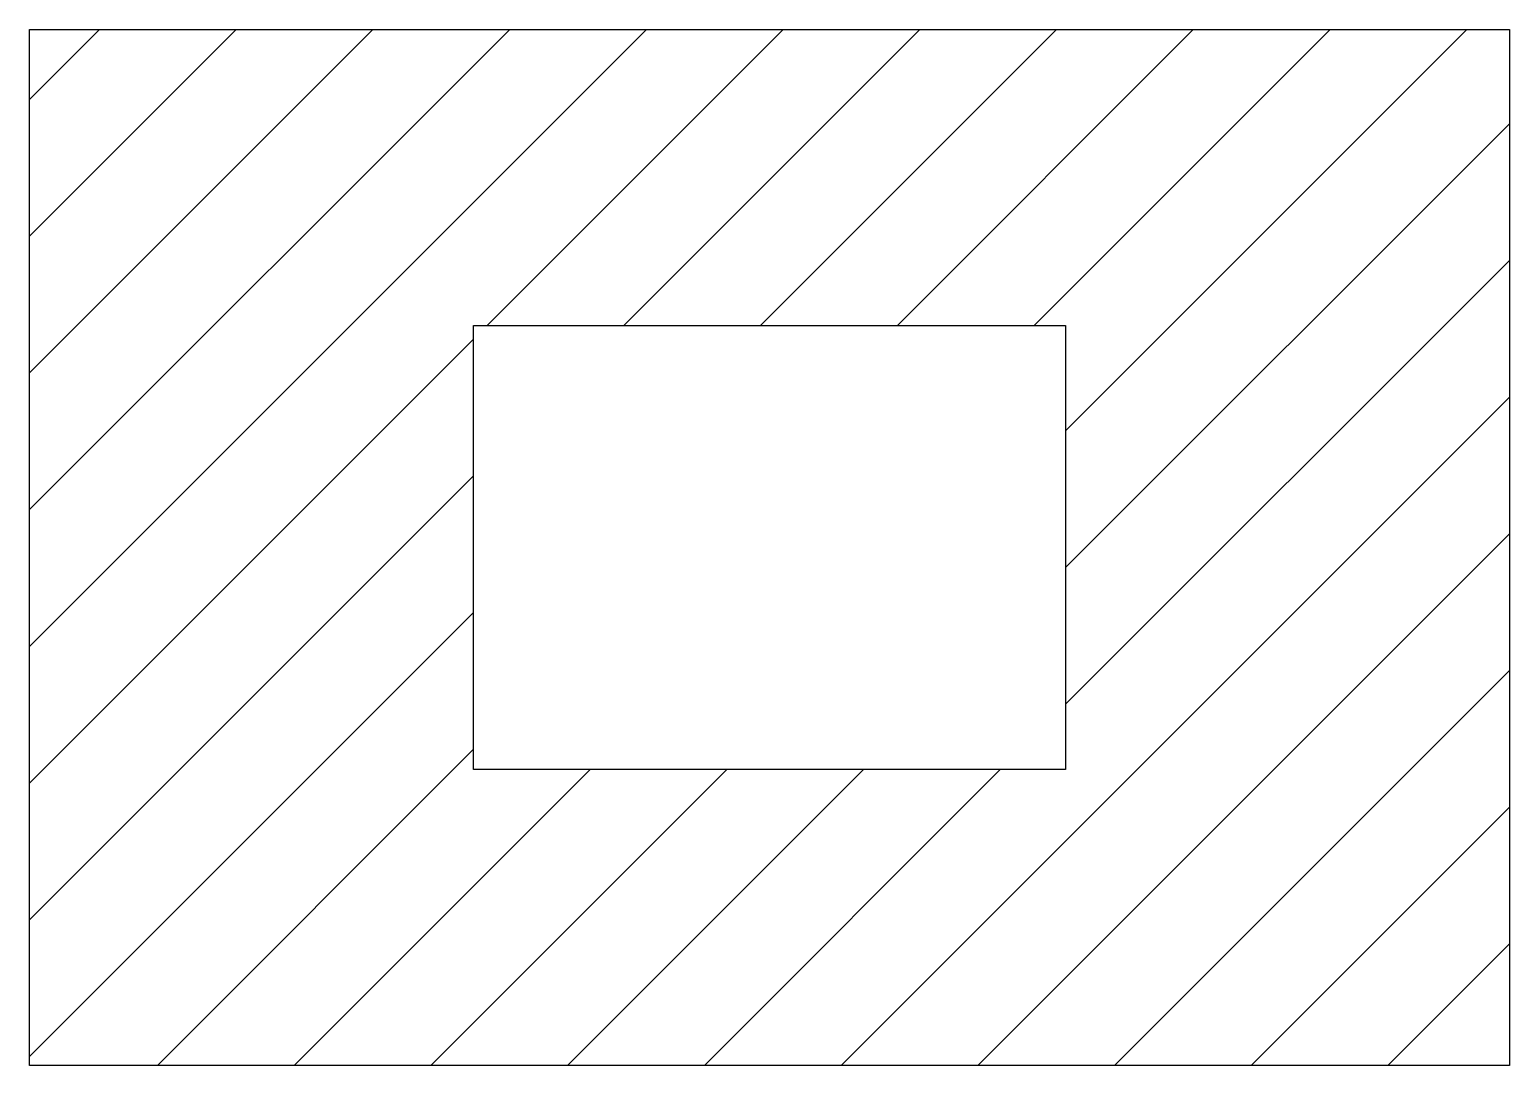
# Model space of a CAD drawing. Units: millimetres at full size, sheet at 1:100. Extents: x -15551 to 15061, y -15735 to 5694.
import ezdxf

# ---------------------------------------------------------------- set-up
doc = ezdxf.new("R2010")
doc.units = ezdxf.units.MM
doc.header["$LTSCALE"] = 100
doc.layers.add('0-0', color=7, linetype='Continuous')

msp = doc.modelspace()

# ---------------------------------------------------------------- linework, layer by layer
at = {"layer": '0-0'}
for p, q in [((-15551, -7065.7), (-2791.4, 5693.9)), ((-15551, -4237.3), (-5619.8, 5693.9)), ((-15551, -1408.9), (-8448.3, 5693.9)), ((-15551, 1419.5), (-11276.7, 5693.9)), ((-15551, 4248), (-14105.1, 5693.9)), ((-6085.4, -428.6), (37, 5693.9)), ((-3257, -428.6), (2865.5, 5693.9)), ((-428.6, -428.6), (5693.9, 5693.9)), ((2399.9, -428.6), (8522.3, 5693.9)), ((5228.3, -428.6), (11350.7, 5693.9)), ((5877.6, -2607.7), (14179.2, 5693.9)), ((5877.6, -5436.2), (15061.2, 3747.5)), ((5877.6, -8264.6), (15061.2, 919.1)), ((-15551, -9894.2), (-6367.3, -710.5)), ((1235.9, -15734.7), (15061.2, -1909.3)), ((-15551, -12722.6), (-6367.3, -3538.9)), ((4064.3, -15734.7), (15061.2, -4737.8)), ((-15551, -15551), (-6367.3, -6367.3)), ((6892.7, -15734.7), (15061.2, -7566.2)), ((-12906.3, -15734.7), (-6367.3, -9195.8)), ((-10077.8, -15734.7), (-3955.4, -9612.2)), ((-7249.4, -15734.7), (-1127, -9612.2)), ((-4421, -15734.7), (1701.5, -9612.2)), ((-1592.6, -15734.7), (4529.9, -9612.2)), ((9721.2, -15734.7), (15061.2, -10394.6)), ((12549.6, -15734.7), (15061.2, -13223))]:
    msp.add_line(p, q, dxfattribs=at)
for points in [[(-15551, 5693.9), (15061.2, 5693.9), (15061.2, -15734.7), (-15551, -15734.7)], [(-6367.3, -428.6), (5877.6, -428.6), (5877.6, -9612.2), (-6367.3, -9612.2)]]:
    msp.add_lwpolyline(points, close=True, dxfattribs=at)

doc.saveas('drawing.dxf')
